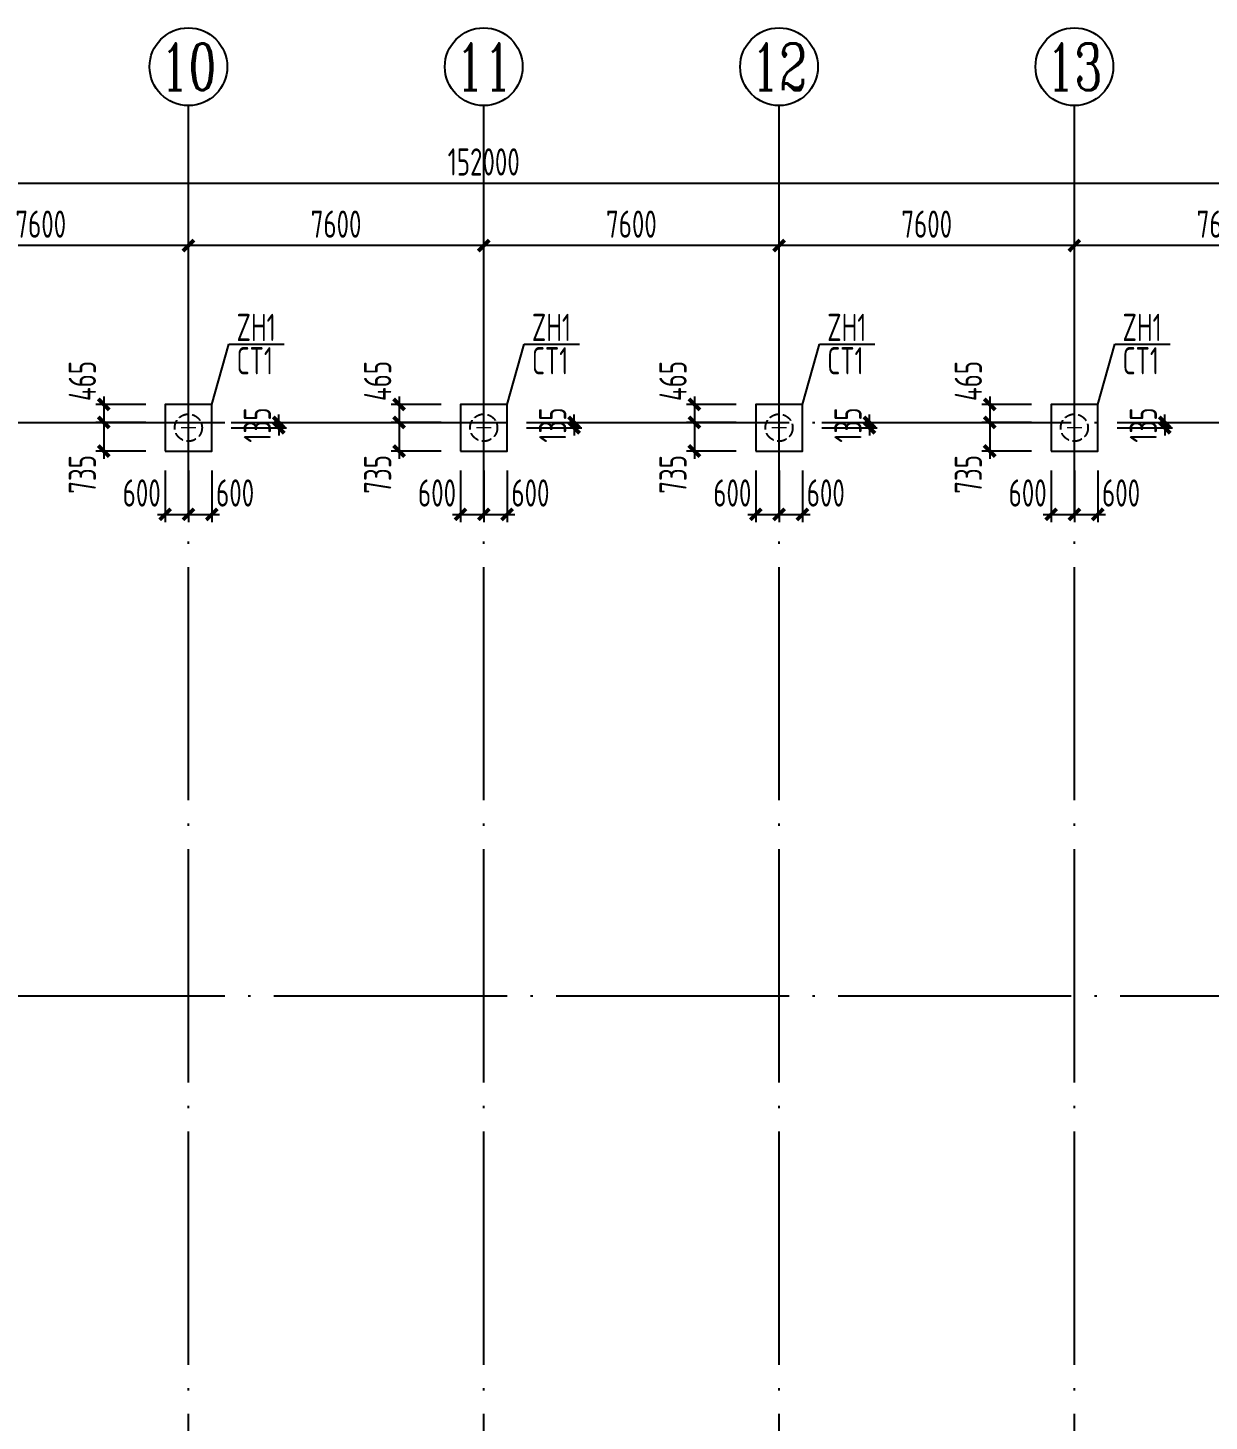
# Model space of a CAD drawing. Extents: x -3102990 to -851544, y -5293060 to -2540151.
# Drawn here: x -2607902 to -2592702, y -2654186 to -2636265 of the extents above; entities that cross this region are included whole.
import ezdxf
from ezdxf.enums import TextEntityAlignment as Align

# ---------------------------------------------------------------- set-up
doc = ezdxf.new("R2010")
doc.units = 0
doc.header["$LTSCALE"] = 1000
doc.header["$PDMODE"] = 1
doc.linetypes.add('DASH', pattern=[0.35, 0.25, -0.1])
doc.linetypes.add('DOTE', pattern=[2.42, 2, -0.2, 0.02, -0.2])
doc.layers.get('0').update_dxf_attribs({"linetype": 'CONTINUOUS'})
doc.layers.get('Defpoints').update_dxf_attribs({"linetype": 'CONTINUOUS'})
for name, color, linetype in [('AXIS', 253, 'DOTE'), ('COLU', 7, 'CONTINUOUS'), ('DIM', 3, 'CONTINUOUS'), ('NUM', 7, 'CONTINUOUS'), ('REIN', 1, 'CONTINUOUS'), ('TEXT', 7, 'CONTINUOUS'), ('桩基础', 7, 'CONTINUOUS')]:
    doc.layers.add(name, color=color, linetype=linetype)
doc.styles.add('TSSD_Axis', font='Complex.shx', dxfattribs={"width": 0.7, "bigfont": 'hztxt.shx'})
doc.styles.add('TSSD_Dimension', font='tssdeng.shx', dxfattribs={"width": 0.7, "bigfont": 'Hztxt.shx'})
doc.styles.add('TSSD_Rein', font='Tssdeng.shx', dxfattribs={"width": 0.75, "bigfont": 'hztxt.shx'})
doc.dimstyles.new('TSSD_200_100', dxfattribs={"dimtxt": 350, "dimasz": 100, "dimexe": 100, "dimexo": 250, "dimgap": 100, "dimtad": 1, "dimdec": 0, "dimlfac": 2, "dimzin": 0, "dimdsep": 46, "dimtxsty": 'TSSD_Dimension', "dimblk": 'ARCHTICK', "dimcen": 0, "dimdle": 100, "dimclrt": 7, "dimadec": 0, "dimazin": 0, "dimtfac": 1, "dimtdec": 0, "dimtix": 1, "dimtmove": 2, "dimatfit": 3, "dimfxl": 1, "dimtolj": 1, "dimtzin": 0, "dimarcsym": 0})

# ---------------------------------------------------------------- blocks, each defined once
blk = doc.blocks.new('ts_axno')
at = {"color": 0, "linetype": 'ByBlock', "lineweight": -2}
blk.add_circle((0, 0), 0.5, dxfattribs=at)
at = {"color": 0, "linetype": 'ByBlock', "lineweight": -2, "style": 'TSSD_Axis', "width": 0.7}
blk.add_attdef('A', text='', height=0.6, dxfattribs=at).set_placement((0, 0), align=Align.MIDDLE_CENTER)
blk = doc.blocks.new('_ArchTick')
at = {"color": 0, "const_width": 0.5}
blk.add_lwpolyline([(-0.71, -0.71), (0.71, 0.71)], dxfattribs=at)
blk = doc.blocks.new('*D1856')
at = {"layer": 'Defpoints', "color": 0, "ltscale": 1.5}
for p in [(-2594436, -2639065), (-2594436, -2640340), (-2590636, -2640340)]:
    blk.add_point(p, dxfattribs=at)
at = {"layer": 'DIM', "color": 0, "lineweight": -2, "ltscale": 1.5}
for p, q in [((-2590536, -2639065), (-2594536, -2639065)), ((-2594436, -2640090), (-2594436, -2638965)), ((-2590636, -2640090), (-2590636, -2638965))]:
    blk.add_line(p, q, dxfattribs=at)
at = {"layer": 'DIM', "color": 0, "lineweight": -2, "ltscale": 1.5, "xscale": 100, "yscale": 100, "zscale": 100, "rotation": 180}
blk.add_blockref('_ArchTick', (-2594436, -2639065), dxfattribs=at)
at = {"layer": 'DIM', "color": 0, "lineweight": -2, "ltscale": 1.5, "xscale": 100, "yscale": 100, "zscale": 100}
blk.add_blockref('_ArchTick', (-2590636, -2639065), dxfattribs=at)
at = {"layer": 'DIM', "color": 7, "ltscale": 1.5, "insert": (-2592536, -2638790), "char_height": 350, "attachment_point": 5, "style": 'TSSD_Dimension'}
blk.add_mtext('\\A1;7600', dxfattribs=at)
blk = doc.blocks.new('*D1857')
at = {"layer": 'Defpoints', "color": 0, "ltscale": 1.5}
for p in [(-2598236, -2639065), (-2598236, -2640340), (-2594436, -2640340)]:
    blk.add_point(p, dxfattribs=at)
at = {"layer": 'DIM', "color": 0, "lineweight": -2, "ltscale": 1.5}
for p, q in [((-2594336, -2639065), (-2598336, -2639065)), ((-2598236, -2640090), (-2598236, -2638965)), ((-2594436, -2640090), (-2594436, -2638965))]:
    blk.add_line(p, q, dxfattribs=at)
at = {"layer": 'DIM', "color": 0, "lineweight": -2, "ltscale": 1.5, "xscale": 100, "yscale": 100, "zscale": 100, "rotation": 180}
blk.add_blockref('_ArchTick', (-2598236, -2639065), dxfattribs=at)
at = {"layer": 'DIM', "color": 0, "lineweight": -2, "ltscale": 1.5, "xscale": 100, "yscale": 100, "zscale": 100}
blk.add_blockref('_ArchTick', (-2594436, -2639065), dxfattribs=at)
at = {"layer": 'DIM', "color": 7, "ltscale": 1.5, "insert": (-2596336, -2638790), "char_height": 350, "attachment_point": 5, "style": 'TSSD_Dimension'}
blk.add_mtext('\\A1;7600', dxfattribs=at)
blk = doc.blocks.new('*D1858')
at = {"layer": 'Defpoints', "color": 0, "ltscale": 1.5}
for p in [(-2602036, -2639065), (-2602036, -2640340), (-2598236, -2640340)]:
    blk.add_point(p, dxfattribs=at)
at = {"layer": 'DIM', "color": 0, "lineweight": -2, "ltscale": 1.5}
for p, q in [((-2598136, -2639065), (-2602136, -2639065)), ((-2602036, -2640090), (-2602036, -2638965)), ((-2598236, -2640090), (-2598236, -2638965))]:
    blk.add_line(p, q, dxfattribs=at)
at = {"layer": 'DIM', "color": 0, "lineweight": -2, "ltscale": 1.5, "xscale": 100, "yscale": 100, "zscale": 100, "rotation": 180}
blk.add_blockref('_ArchTick', (-2602036, -2639065), dxfattribs=at)
at = {"layer": 'DIM', "color": 0, "lineweight": -2, "ltscale": 1.5, "xscale": 100, "yscale": 100, "zscale": 100}
blk.add_blockref('_ArchTick', (-2598236, -2639065), dxfattribs=at)
at = {"layer": 'DIM', "color": 7, "ltscale": 1.5, "insert": (-2600136, -2638790), "char_height": 350, "attachment_point": 5, "style": 'TSSD_Dimension'}
blk.add_mtext('\\A1;7600', dxfattribs=at)
blk = doc.blocks.new('*D1859')
at = {"layer": 'Defpoints', "color": 0, "ltscale": 1.5}
for p in [(-2605836, -2639065), (-2605836, -2640340), (-2602036, -2640340)]:
    blk.add_point(p, dxfattribs=at)
at = {"layer": 'DIM', "color": 0, "lineweight": -2, "ltscale": 1.5}
for p, q in [((-2601936, -2639065), (-2605936, -2639065)), ((-2605836, -2640090), (-2605836, -2638965)), ((-2602036, -2640090), (-2602036, -2638965))]:
    blk.add_line(p, q, dxfattribs=at)
at = {"layer": 'DIM', "color": 0, "lineweight": -2, "ltscale": 1.5, "xscale": 100, "yscale": 100, "zscale": 100, "rotation": 180}
blk.add_blockref('_ArchTick', (-2605836, -2639065), dxfattribs=at)
at = {"layer": 'DIM', "color": 0, "lineweight": -2, "ltscale": 1.5, "xscale": 100, "yscale": 100, "zscale": 100}
blk.add_blockref('_ArchTick', (-2602036, -2639065), dxfattribs=at)
at = {"layer": 'DIM', "color": 7, "ltscale": 1.5, "insert": (-2603936, -2638790), "char_height": 350, "attachment_point": 5, "style": 'TSSD_Dimension'}
blk.add_mtext('\\A1;7600', dxfattribs=at)
blk = doc.blocks.new('*D1860')
at = {"layer": 'Defpoints', "color": 0, "ltscale": 1.5}
for p in [(-2609636, -2639065), (-2609636, -2640340), (-2605836, -2640340)]:
    blk.add_point(p, dxfattribs=at)
at = {"layer": 'DIM', "color": 0, "lineweight": -2, "ltscale": 1.5}
for p, q in [((-2605736, -2639065), (-2609736, -2639065)), ((-2609636, -2640090), (-2609636, -2638965)), ((-2605836, -2640090), (-2605836, -2638965))]:
    blk.add_line(p, q, dxfattribs=at)
at = {"layer": 'DIM', "color": 0, "lineweight": -2, "ltscale": 1.5, "xscale": 100, "yscale": 100, "zscale": 100, "rotation": 180}
blk.add_blockref('_ArchTick', (-2609636, -2639065), dxfattribs=at)
at = {"layer": 'DIM', "color": 0, "lineweight": -2, "ltscale": 1.5, "xscale": 100, "yscale": 100, "zscale": 100}
blk.add_blockref('_ArchTick', (-2605836, -2639065), dxfattribs=at)
at = {"layer": 'DIM', "color": 7, "ltscale": 1.5, "insert": (-2607736, -2638790), "char_height": 350, "attachment_point": 5, "style": 'TSSD_Dimension'}
blk.add_mtext('\\A1;7600', dxfattribs=at)
blk = doc.blocks.new('*D1869')
at = {"layer": 'Defpoints', "color": 0, "ltscale": 1.5}
for p in [(-2564036, -2638265), (-2640036, -2640340), (-2564036, -2640340)]:
    blk.add_point(p, dxfattribs=at)
at = {"layer": 'DIM', "color": 0, "lineweight": -2, "ltscale": 1.5}
for p, q in [((-2640036, -2640090), (-2640036, -2638165)), ((-2564036, -2640090), (-2564036, -2638165)), ((-2640136, -2638265), (-2563936, -2638265))]:
    blk.add_line(p, q, dxfattribs=at)
at = {"layer": 'DIM', "color": 0, "lineweight": -2, "ltscale": 1.5, "xscale": 100, "yscale": 100, "zscale": 100, "rotation": 180}
blk.add_blockref('_ArchTick', (-2640036, -2638265), dxfattribs=at)
at = {"layer": 'DIM', "color": 0, "lineweight": -2, "ltscale": 1.5, "xscale": 100, "yscale": 100, "zscale": 100}
blk.add_blockref('_ArchTick', (-2564036, -2638265), dxfattribs=at)
at = {"layer": 'DIM', "color": 7, "ltscale": 1.5, "insert": (-2602036, -2637990), "char_height": 350, "attachment_point": 5, "style": 'TSSD_Dimension'}
blk.add_mtext('\\A1;152000', dxfattribs=at)
blk = doc.blocks.new('A$C4DB71547')
at = {"layer": 'REIN', "color": 4, "const_width": 20}
for points in [[(-75, 10), (117, 10)], [(21, 106), (21, -86)]]:
    blk.add_lwpolyline(points, dxfattribs=at)
blk = doc.blocks.new('*D1995')
at = {"layer": 'Defpoints', "color": 0, "ltscale": 1.5}
for p in [(-2606136, -2641708), (-2605836, -2641708), (-2605836, -2642523)]:
    blk.add_point(p, dxfattribs=at)
at = {"layer": 'DIM', "color": 0, "lineweight": -2, "ltscale": 1.5}
for p, q in [((-2606136, -2641958), (-2606136, -2642623)), ((-2605836, -2641958), (-2605836, -2642623)), ((-2606236, -2642523), (-2605736, -2642523))]:
    blk.add_line(p, q, dxfattribs=at)
at = {"layer": 'DIM', "color": 0, "lineweight": -2, "ltscale": 1.5, "xscale": 100, "yscale": 100, "zscale": 100, "rotation": 180}
blk.add_blockref('_ArchTick', (-2606136, -2642523), dxfattribs=at)
at = {"layer": 'DIM', "color": 0, "lineweight": -2, "ltscale": 1.5, "xscale": 100, "yscale": 100, "zscale": 100}
blk.add_blockref('_ArchTick', (-2605836, -2642523), dxfattribs=at)
at = {"layer": 'DIM', "color": 7, "ltscale": 1.5, "insert": (-2606437, -2642248), "char_height": 350, "attachment_point": 5, "style": 'TSSD_Dimension'}
blk.add_mtext('\\A1;600', dxfattribs=at)
blk = doc.blocks.new('*D1996')
at = {"layer": 'Defpoints', "color": 0, "ltscale": 1.5}
for p in [(-2605836, -2641708), (-2605536, -2641708), (-2605536, -2642523)]:
    blk.add_point(p, dxfattribs=at)
at = {"layer": 'DIM', "color": 0, "lineweight": -2, "ltscale": 1.5}
for p, q in [((-2605836, -2641958), (-2605836, -2642623)), ((-2605536, -2641958), (-2605536, -2642623)), ((-2605936, -2642523), (-2605436, -2642523))]:
    blk.add_line(p, q, dxfattribs=at)
at = {"layer": 'DIM', "color": 0, "lineweight": -2, "ltscale": 1.5, "xscale": 100, "yscale": 100, "zscale": 100, "rotation": 180}
blk.add_blockref('_ArchTick', (-2605836, -2642523), dxfattribs=at)
at = {"layer": 'DIM', "color": 0, "lineweight": -2, "ltscale": 1.5, "xscale": 100, "yscale": 100, "zscale": 100}
blk.add_blockref('_ArchTick', (-2605536, -2642523), dxfattribs=at)
at = {"layer": 'DIM', "color": 7, "ltscale": 1.5, "insert": (-2605235, -2642248), "char_height": 350, "attachment_point": 5, "style": 'TSSD_Dimension'}
blk.add_mtext('\\A1;600', dxfattribs=at)
blk = doc.blocks.new('*D1997')
at = {"layer": 'Defpoints', "color": 0, "ltscale": 1.5}
for p in [(-2606136, -2641108), (-2606926, -2641340), (-2606136, -2641340)]:
    blk.add_point(p, dxfattribs=at)
at = {"layer": 'DIM', "color": 0, "lineweight": -2, "ltscale": 1.5}
for p, q in [((-2606926, -2641008), (-2606926, -2641440)), ((-2606386, -2641108), (-2607026, -2641108)), ((-2606386, -2641340), (-2607026, -2641340))]:
    blk.add_line(p, q, dxfattribs=at)
at = {"layer": 'DIM', "color": 0, "lineweight": -2, "ltscale": 1.5, "xscale": 100, "yscale": 100, "zscale": 100}
for p, rotation in [((-2606926, -2641108), 90), ((-2606926, -2641340), 270)]:
    blk.add_blockref('_ArchTick', p, dxfattribs=dict(at, rotation=rotation))
at = {"layer": 'DIM', "color": 7, "ltscale": 1.5, "insert": (-2607201, -2640807), "char_height": 350, "attachment_point": 5, "rotation": 90, "style": 'TSSD_Dimension'}
blk.add_mtext('\\A1;465', dxfattribs=at)
blk = doc.blocks.new('*D1998')
at = {"layer": 'Defpoints', "color": 0, "ltscale": 1.5}
for p in [(-2606136, -2641340), (-2606926, -2641708), (-2606136, -2641708)]:
    blk.add_point(p, dxfattribs=at)
at = {"layer": 'DIM', "color": 0, "lineweight": -2, "ltscale": 1.5}
for p, q in [((-2606926, -2641240), (-2606926, -2641808)), ((-2606386, -2641340), (-2607026, -2641340)), ((-2606386, -2641708), (-2607026, -2641708))]:
    blk.add_line(p, q, dxfattribs=at)
at = {"layer": 'DIM', "color": 0, "lineweight": -2, "ltscale": 1.5, "xscale": 100, "yscale": 100, "zscale": 100}
for p, rotation in [((-2606926, -2641340), 90), ((-2606926, -2641708), 270)]:
    blk.add_blockref('_ArchTick', p, dxfattribs=dict(at, rotation=rotation))
at = {"layer": 'DIM', "color": 7, "ltscale": 1.5, "insert": (-2607201, -2642009), "char_height": 350, "attachment_point": 5, "rotation": 90, "style": 'TSSD_Dimension'}
blk.add_mtext('\\A1;735', dxfattribs=at)
blk = doc.blocks.new('*D1999')
at = {"layer": 'Defpoints', "color": 0, "ltscale": 1.5}
for p in [(-2605536, -2641340), (-2605536, -2641408), (-2604674, -2641408)]:
    blk.add_point(p, dxfattribs=at)
at = {"layer": 'DIM', "color": 0, "lineweight": -2, "ltscale": 1.5}
for p, q in [((-2604674, -2641340), (-2604674, -2641240)), ((-2605286, -2641340), (-2604574, -2641340)), ((-2605286, -2641408), (-2604574, -2641408)), ((-2604674, -2641340), (-2604674, -2641408)), ((-2604674, -2641408), (-2604674, -2641508))]:
    blk.add_line(p, q, dxfattribs=at)
at = {"layer": 'DIM', "color": 0, "lineweight": -2, "ltscale": 1.5, "xscale": 100, "yscale": 100, "zscale": 100}
for p, rotation in [((-2604674, -2641340), 270), ((-2604674, -2641408), 90)]:
    blk.add_blockref('_ArchTick', p, dxfattribs=dict(at, rotation=rotation))
at = {"layer": 'DIM', "color": 7, "ltscale": 1.5, "insert": (-2604949, -2641374), "char_height": 350, "attachment_point": 5, "rotation": 90, "style": 'TSSD_Dimension'}
blk.add_mtext('\\A1;135', dxfattribs=at)
blk = doc.blocks.new('*D2005')
at = {"layer": 'Defpoints', "color": 0, "ltscale": 1.5}
for p in [(-2602336, -2641708), (-2602036, -2641708), (-2602036, -2642523)]:
    blk.add_point(p, dxfattribs=at)
at = {"layer": 'DIM', "color": 0, "lineweight": -2, "ltscale": 1.5}
for p, q in [((-2602336, -2641958), (-2602336, -2642623)), ((-2602036, -2641958), (-2602036, -2642623)), ((-2602436, -2642523), (-2601936, -2642523))]:
    blk.add_line(p, q, dxfattribs=at)
at = {"layer": 'DIM', "color": 0, "lineweight": -2, "ltscale": 1.5, "xscale": 100, "yscale": 100, "zscale": 100, "rotation": 180}
blk.add_blockref('_ArchTick', (-2602336, -2642523), dxfattribs=at)
at = {"layer": 'DIM', "color": 0, "lineweight": -2, "ltscale": 1.5, "xscale": 100, "yscale": 100, "zscale": 100}
blk.add_blockref('_ArchTick', (-2602036, -2642523), dxfattribs=at)
at = {"layer": 'DIM', "color": 7, "ltscale": 1.5, "insert": (-2602637, -2642248), "char_height": 350, "attachment_point": 5, "style": 'TSSD_Dimension'}
blk.add_mtext('\\A1;600', dxfattribs=at)
blk = doc.blocks.new('*D2006')
at = {"layer": 'Defpoints', "color": 0, "ltscale": 1.5}
for p in [(-2602036, -2641708), (-2601736, -2641708), (-2601736, -2642523)]:
    blk.add_point(p, dxfattribs=at)
at = {"layer": 'DIM', "color": 0, "lineweight": -2, "ltscale": 1.5}
for p, q in [((-2602036, -2641958), (-2602036, -2642623)), ((-2601736, -2641958), (-2601736, -2642623)), ((-2602136, -2642523), (-2601636, -2642523))]:
    blk.add_line(p, q, dxfattribs=at)
at = {"layer": 'DIM', "color": 0, "lineweight": -2, "ltscale": 1.5, "xscale": 100, "yscale": 100, "zscale": 100, "rotation": 180}
blk.add_blockref('_ArchTick', (-2602036, -2642523), dxfattribs=at)
at = {"layer": 'DIM', "color": 0, "lineweight": -2, "ltscale": 1.5, "xscale": 100, "yscale": 100, "zscale": 100}
blk.add_blockref('_ArchTick', (-2601736, -2642523), dxfattribs=at)
at = {"layer": 'DIM', "color": 7, "ltscale": 1.5, "insert": (-2601435, -2642248), "char_height": 350, "attachment_point": 5, "style": 'TSSD_Dimension'}
blk.add_mtext('\\A1;600', dxfattribs=at)
blk = doc.blocks.new('*D2007')
at = {"layer": 'Defpoints', "color": 0, "ltscale": 1.5}
for p in [(-2602336, -2641108), (-2603126, -2641340), (-2602336, -2641340)]:
    blk.add_point(p, dxfattribs=at)
at = {"layer": 'DIM', "color": 0, "lineweight": -2, "ltscale": 1.5}
for p, q in [((-2603126, -2641008), (-2603126, -2641440)), ((-2602586, -2641108), (-2603226, -2641108)), ((-2602586, -2641340), (-2603226, -2641340))]:
    blk.add_line(p, q, dxfattribs=at)
at = {"layer": 'DIM', "color": 0, "lineweight": -2, "ltscale": 1.5, "xscale": 100, "yscale": 100, "zscale": 100}
for p, rotation in [((-2603126, -2641108), 90), ((-2603126, -2641340), 270)]:
    blk.add_blockref('_ArchTick', p, dxfattribs=dict(at, rotation=rotation))
at = {"layer": 'DIM', "color": 7, "ltscale": 1.5, "insert": (-2603401, -2640807), "char_height": 350, "attachment_point": 5, "rotation": 90, "style": 'TSSD_Dimension'}
blk.add_mtext('\\A1;465', dxfattribs=at)
blk = doc.blocks.new('*D2008')
at = {"layer": 'Defpoints', "color": 0, "ltscale": 1.5}
for p in [(-2602336, -2641340), (-2603126, -2641708), (-2602336, -2641708)]:
    blk.add_point(p, dxfattribs=at)
at = {"layer": 'DIM', "color": 0, "lineweight": -2, "ltscale": 1.5}
for p, q in [((-2603126, -2641240), (-2603126, -2641808)), ((-2602586, -2641340), (-2603226, -2641340)), ((-2602586, -2641708), (-2603226, -2641708))]:
    blk.add_line(p, q, dxfattribs=at)
at = {"layer": 'DIM', "color": 0, "lineweight": -2, "ltscale": 1.5, "xscale": 100, "yscale": 100, "zscale": 100}
for p, rotation in [((-2603126, -2641340), 90), ((-2603126, -2641708), 270)]:
    blk.add_blockref('_ArchTick', p, dxfattribs=dict(at, rotation=rotation))
at = {"layer": 'DIM', "color": 7, "ltscale": 1.5, "insert": (-2603401, -2642009), "char_height": 350, "attachment_point": 5, "rotation": 90, "style": 'TSSD_Dimension'}
blk.add_mtext('\\A1;735', dxfattribs=at)
blk = doc.blocks.new('*D2009')
at = {"layer": 'Defpoints', "color": 0, "ltscale": 1.5}
for p in [(-2601736, -2641340), (-2601736, -2641408), (-2600874, -2641408)]:
    blk.add_point(p, dxfattribs=at)
at = {"layer": 'DIM', "color": 0, "lineweight": -2, "ltscale": 1.5}
for p, q in [((-2600874, -2641340), (-2600874, -2641240)), ((-2601486, -2641340), (-2600774, -2641340)), ((-2601486, -2641408), (-2600774, -2641408)), ((-2600874, -2641340), (-2600874, -2641408)), ((-2600874, -2641408), (-2600874, -2641508))]:
    blk.add_line(p, q, dxfattribs=at)
at = {"layer": 'DIM', "color": 0, "lineweight": -2, "ltscale": 1.5, "xscale": 100, "yscale": 100, "zscale": 100}
for p, rotation in [((-2600874, -2641340), 270), ((-2600874, -2641408), 90)]:
    blk.add_blockref('_ArchTick', p, dxfattribs=dict(at, rotation=rotation))
at = {"layer": 'DIM', "color": 7, "ltscale": 1.5, "insert": (-2601149, -2641374), "char_height": 350, "attachment_point": 5, "rotation": 90, "style": 'TSSD_Dimension'}
blk.add_mtext('\\A1;135', dxfattribs=at)
blk = doc.blocks.new('*D2015')
at = {"layer": 'Defpoints', "color": 0, "ltscale": 1.5}
for p in [(-2598536, -2641708), (-2598236, -2641708), (-2598236, -2642523)]:
    blk.add_point(p, dxfattribs=at)
at = {"layer": 'DIM', "color": 0, "lineweight": -2, "ltscale": 1.5}
for p, q in [((-2598536, -2641958), (-2598536, -2642623)), ((-2598236, -2641958), (-2598236, -2642623)), ((-2598636, -2642523), (-2598136, -2642523))]:
    blk.add_line(p, q, dxfattribs=at)
at = {"layer": 'DIM', "color": 0, "lineweight": -2, "ltscale": 1.5, "xscale": 100, "yscale": 100, "zscale": 100, "rotation": 180}
blk.add_blockref('_ArchTick', (-2598536, -2642523), dxfattribs=at)
at = {"layer": 'DIM', "color": 0, "lineweight": -2, "ltscale": 1.5, "xscale": 100, "yscale": 100, "zscale": 100}
blk.add_blockref('_ArchTick', (-2598236, -2642523), dxfattribs=at)
at = {"layer": 'DIM', "color": 7, "ltscale": 1.5, "insert": (-2598837, -2642248), "char_height": 350, "attachment_point": 5, "style": 'TSSD_Dimension'}
blk.add_mtext('\\A1;600', dxfattribs=at)
blk = doc.blocks.new('*D2016')
at = {"layer": 'Defpoints', "color": 0, "ltscale": 1.5}
for p in [(-2598236, -2641708), (-2597936, -2641708), (-2597936, -2642523)]:
    blk.add_point(p, dxfattribs=at)
at = {"layer": 'DIM', "color": 0, "lineweight": -2, "ltscale": 1.5}
for p, q in [((-2598236, -2641958), (-2598236, -2642623)), ((-2597936, -2641958), (-2597936, -2642623)), ((-2598336, -2642523), (-2597836, -2642523))]:
    blk.add_line(p, q, dxfattribs=at)
at = {"layer": 'DIM', "color": 0, "lineweight": -2, "ltscale": 1.5, "xscale": 100, "yscale": 100, "zscale": 100, "rotation": 180}
blk.add_blockref('_ArchTick', (-2598236, -2642523), dxfattribs=at)
at = {"layer": 'DIM', "color": 0, "lineweight": -2, "ltscale": 1.5, "xscale": 100, "yscale": 100, "zscale": 100}
blk.add_blockref('_ArchTick', (-2597936, -2642523), dxfattribs=at)
at = {"layer": 'DIM', "color": 7, "ltscale": 1.5, "insert": (-2597635, -2642248), "char_height": 350, "attachment_point": 5, "style": 'TSSD_Dimension'}
blk.add_mtext('\\A1;600', dxfattribs=at)
blk = doc.blocks.new('*D2017')
at = {"layer": 'Defpoints', "color": 0, "ltscale": 1.5}
for p in [(-2598536, -2641108), (-2599326, -2641340), (-2598536, -2641340)]:
    blk.add_point(p, dxfattribs=at)
at = {"layer": 'DIM', "color": 0, "lineweight": -2, "ltscale": 1.5}
for p, q in [((-2599326, -2641008), (-2599326, -2641440)), ((-2598786, -2641108), (-2599426, -2641108)), ((-2598786, -2641340), (-2599426, -2641340))]:
    blk.add_line(p, q, dxfattribs=at)
at = {"layer": 'DIM', "color": 0, "lineweight": -2, "ltscale": 1.5, "xscale": 100, "yscale": 100, "zscale": 100}
for p, rotation in [((-2599326, -2641108), 90), ((-2599326, -2641340), 270)]:
    blk.add_blockref('_ArchTick', p, dxfattribs=dict(at, rotation=rotation))
at = {"layer": 'DIM', "color": 7, "ltscale": 1.5, "insert": (-2599601, -2640807), "char_height": 350, "attachment_point": 5, "rotation": 90, "style": 'TSSD_Dimension'}
blk.add_mtext('\\A1;465', dxfattribs=at)
blk = doc.blocks.new('*D2018')
at = {"layer": 'Defpoints', "color": 0, "ltscale": 1.5}
for p in [(-2598536, -2641340), (-2599326, -2641708), (-2598536, -2641708)]:
    blk.add_point(p, dxfattribs=at)
at = {"layer": 'DIM', "color": 0, "lineweight": -2, "ltscale": 1.5}
for p, q in [((-2599326, -2641240), (-2599326, -2641808)), ((-2598786, -2641340), (-2599426, -2641340)), ((-2598786, -2641708), (-2599426, -2641708))]:
    blk.add_line(p, q, dxfattribs=at)
at = {"layer": 'DIM', "color": 0, "lineweight": -2, "ltscale": 1.5, "xscale": 100, "yscale": 100, "zscale": 100}
for p, rotation in [((-2599326, -2641340), 90), ((-2599326, -2641708), 270)]:
    blk.add_blockref('_ArchTick', p, dxfattribs=dict(at, rotation=rotation))
at = {"layer": 'DIM', "color": 7, "ltscale": 1.5, "insert": (-2599601, -2642009), "char_height": 350, "attachment_point": 5, "rotation": 90, "style": 'TSSD_Dimension'}
blk.add_mtext('\\A1;735', dxfattribs=at)
blk = doc.blocks.new('*D2019')
at = {"layer": 'Defpoints', "color": 0, "ltscale": 1.5}
for p in [(-2597936, -2641340), (-2597936, -2641408), (-2597074, -2641408)]:
    blk.add_point(p, dxfattribs=at)
at = {"layer": 'DIM', "color": 0, "lineweight": -2, "ltscale": 1.5}
for p, q in [((-2597074, -2641340), (-2597074, -2641240)), ((-2597686, -2641340), (-2596974, -2641340)), ((-2597686, -2641408), (-2596974, -2641408)), ((-2597074, -2641340), (-2597074, -2641408)), ((-2597074, -2641408), (-2597074, -2641508))]:
    blk.add_line(p, q, dxfattribs=at)
at = {"layer": 'DIM', "color": 0, "lineweight": -2, "ltscale": 1.5, "xscale": 100, "yscale": 100, "zscale": 100}
for p, rotation in [((-2597074, -2641340), 270), ((-2597074, -2641408), 90)]:
    blk.add_blockref('_ArchTick', p, dxfattribs=dict(at, rotation=rotation))
at = {"layer": 'DIM', "color": 7, "ltscale": 1.5, "insert": (-2597349, -2641374), "char_height": 350, "attachment_point": 5, "rotation": 90, "style": 'TSSD_Dimension'}
blk.add_mtext('\\A1;135', dxfattribs=at)
blk = doc.blocks.new('*D2025')
at = {"layer": 'Defpoints', "color": 0, "ltscale": 1.5}
for p in [(-2594736, -2641708), (-2594436, -2641708), (-2594436, -2642523)]:
    blk.add_point(p, dxfattribs=at)
at = {"layer": 'DIM', "color": 0, "lineweight": -2, "ltscale": 1.5}
for p, q in [((-2594736, -2641958), (-2594736, -2642623)), ((-2594436, -2641958), (-2594436, -2642623)), ((-2594836, -2642523), (-2594336, -2642523))]:
    blk.add_line(p, q, dxfattribs=at)
at = {"layer": 'DIM', "color": 0, "lineweight": -2, "ltscale": 1.5, "xscale": 100, "yscale": 100, "zscale": 100, "rotation": 180}
blk.add_blockref('_ArchTick', (-2594736, -2642523), dxfattribs=at)
at = {"layer": 'DIM', "color": 0, "lineweight": -2, "ltscale": 1.5, "xscale": 100, "yscale": 100, "zscale": 100}
blk.add_blockref('_ArchTick', (-2594436, -2642523), dxfattribs=at)
at = {"layer": 'DIM', "color": 7, "ltscale": 1.5, "insert": (-2595037, -2642248), "char_height": 350, "attachment_point": 5, "style": 'TSSD_Dimension'}
blk.add_mtext('\\A1;600', dxfattribs=at)
blk = doc.blocks.new('*D2026')
at = {"layer": 'Defpoints', "color": 0, "ltscale": 1.5}
for p in [(-2594436, -2641708), (-2594136, -2641708), (-2594136, -2642523)]:
    blk.add_point(p, dxfattribs=at)
at = {"layer": 'DIM', "color": 0, "lineweight": -2, "ltscale": 1.5}
for p, q in [((-2594436, -2641958), (-2594436, -2642623)), ((-2594136, -2641958), (-2594136, -2642623)), ((-2594536, -2642523), (-2594036, -2642523))]:
    blk.add_line(p, q, dxfattribs=at)
at = {"layer": 'DIM', "color": 0, "lineweight": -2, "ltscale": 1.5, "xscale": 100, "yscale": 100, "zscale": 100, "rotation": 180}
blk.add_blockref('_ArchTick', (-2594436, -2642523), dxfattribs=at)
at = {"layer": 'DIM', "color": 0, "lineweight": -2, "ltscale": 1.5, "xscale": 100, "yscale": 100, "zscale": 100}
blk.add_blockref('_ArchTick', (-2594136, -2642523), dxfattribs=at)
at = {"layer": 'DIM', "color": 7, "ltscale": 1.5, "insert": (-2593835, -2642248), "char_height": 350, "attachment_point": 5, "style": 'TSSD_Dimension'}
blk.add_mtext('\\A1;600', dxfattribs=at)
blk = doc.blocks.new('*D2027')
at = {"layer": 'Defpoints', "color": 0, "ltscale": 1.5}
for p in [(-2594736, -2641108), (-2595526, -2641340), (-2594736, -2641340)]:
    blk.add_point(p, dxfattribs=at)
at = {"layer": 'DIM', "color": 0, "lineweight": -2, "ltscale": 1.5}
for p, q in [((-2595526, -2641008), (-2595526, -2641440)), ((-2594986, -2641108), (-2595626, -2641108)), ((-2594986, -2641340), (-2595626, -2641340))]:
    blk.add_line(p, q, dxfattribs=at)
at = {"layer": 'DIM', "color": 0, "lineweight": -2, "ltscale": 1.5, "xscale": 100, "yscale": 100, "zscale": 100}
for p, rotation in [((-2595526, -2641108), 90), ((-2595526, -2641340), 270)]:
    blk.add_blockref('_ArchTick', p, dxfattribs=dict(at, rotation=rotation))
at = {"layer": 'DIM', "color": 7, "ltscale": 1.5, "insert": (-2595801, -2640807), "char_height": 350, "attachment_point": 5, "rotation": 90, "style": 'TSSD_Dimension'}
blk.add_mtext('\\A1;465', dxfattribs=at)
blk = doc.blocks.new('*D2028')
at = {"layer": 'Defpoints', "color": 0, "ltscale": 1.5}
for p in [(-2594736, -2641340), (-2595526, -2641708), (-2594736, -2641708)]:
    blk.add_point(p, dxfattribs=at)
at = {"layer": 'DIM', "color": 0, "lineweight": -2, "ltscale": 1.5}
for p, q in [((-2595526, -2641240), (-2595526, -2641808)), ((-2594986, -2641340), (-2595626, -2641340)), ((-2594986, -2641708), (-2595626, -2641708))]:
    blk.add_line(p, q, dxfattribs=at)
at = {"layer": 'DIM', "color": 0, "lineweight": -2, "ltscale": 1.5, "xscale": 100, "yscale": 100, "zscale": 100}
for p, rotation in [((-2595526, -2641340), 90), ((-2595526, -2641708), 270)]:
    blk.add_blockref('_ArchTick', p, dxfattribs=dict(at, rotation=rotation))
at = {"layer": 'DIM', "color": 7, "ltscale": 1.5, "insert": (-2595801, -2642009), "char_height": 350, "attachment_point": 5, "rotation": 90, "style": 'TSSD_Dimension'}
blk.add_mtext('\\A1;735', dxfattribs=at)
blk = doc.blocks.new('*D2029')
at = {"layer": 'Defpoints', "color": 0, "ltscale": 1.5}
for p in [(-2594136, -2641340), (-2594136, -2641408), (-2593274, -2641408)]:
    blk.add_point(p, dxfattribs=at)
at = {"layer": 'DIM', "color": 0, "lineweight": -2, "ltscale": 1.5}
for p, q in [((-2593274, -2641340), (-2593274, -2641240)), ((-2593886, -2641340), (-2593174, -2641340)), ((-2593886, -2641408), (-2593174, -2641408)), ((-2593274, -2641340), (-2593274, -2641408)), ((-2593274, -2641408), (-2593274, -2641508))]:
    blk.add_line(p, q, dxfattribs=at)
at = {"layer": 'DIM', "color": 0, "lineweight": -2, "ltscale": 1.5, "xscale": 100, "yscale": 100, "zscale": 100}
for p, rotation in [((-2593274, -2641340), 270), ((-2593274, -2641408), 90)]:
    blk.add_blockref('_ArchTick', p, dxfattribs=dict(at, rotation=rotation))
at = {"layer": 'DIM', "color": 7, "ltscale": 1.5, "insert": (-2593549, -2641374), "char_height": 350, "attachment_point": 5, "rotation": 90, "style": 'TSSD_Dimension'}
blk.add_mtext('\\A1;135', dxfattribs=at)

msp = doc.modelspace()

# ---------------------------------------------------------------- linework, layer by layer
at = {"layer": 'AXIS', "ltscale": 1.5}
for p, q in [((-2605836.23, -2657090.5), (-2605836.23, -2640340.5)), ((-2602036.23, -2657090.5), (-2602036.23, -2640340.5)), ((-2598236.23, -2657090.5), (-2598236.23, -2640340.5)), ((-2594436.23, -2657090.5), (-2594436.23, -2640340.5)), ((-2641036.23, -2641340.5), (-2563036.23, -2641340.5)), ((-2641036.23, -2648715.5), (-2563036.23, -2648715.5))]:
    msp.add_line(p, q, dxfattribs=at)
at = {"layer": 'COLU'}
for points in [[(-2606136.23, -2641708), (-2605536.23, -2641708), (-2605536.23, -2641108), (-2606136.23, -2641108)], [(-2602336.23, -2641708), (-2601736.23, -2641708), (-2601736.23, -2641108), (-2602336.23, -2641108)], [(-2598536.23, -2641708), (-2597936.23, -2641708), (-2597936.23, -2641108), (-2598536.23, -2641108)], [(-2594736.23, -2641708), (-2594136.23, -2641708), (-2594136.23, -2641108), (-2594736.23, -2641108)]]:
    msp.add_lwpolyline(points, close=True, dxfattribs=at)
at = {"layer": 'NUM', "ltscale": 1.5}
for p, q in [((-2605836.23, -2640340.5), (-2605836.23, -2637265.5)), ((-2602036.23, -2640340.5), (-2602036.23, -2637265.5)), ((-2598236.23, -2640340.5), (-2598236.23, -2637265.5)), ((-2594436.23, -2640340.5), (-2594436.23, -2637265.5))]:
    msp.add_line(p, q, dxfattribs=at)
at = {"layer": 'NUM'}
for p, q in [((-2605536.23, -2641108), (-2605314.78, -2640331.73)), ((-2605314.78, -2640331.73), (-2604605.32, -2640331.73)), ((-2601736.23, -2641108), (-2601514.78, -2640331.73)), ((-2601514.78, -2640331.73), (-2600805.32, -2640331.73)), ((-2597936.23, -2641108), (-2597714.78, -2640331.73)), ((-2597714.78, -2640331.73), (-2597005.32, -2640331.73)), ((-2594136.23, -2641108), (-2593914.78, -2640331.73)), ((-2593914.78, -2640331.73), (-2593205.32, -2640331.73))]:
    msp.add_line(p, q, dxfattribs=at)
at = {"layer": '桩基础', "linetype": 'DASH', "ltscale": 0.5}
for centre in [(-2605836.23, -2641408), (-2602036.23, -2641408), (-2598236.23, -2641408), (-2594436.23, -2641408)]:
    msp.add_circle(centre, 175, dxfattribs=at)

# ---------------------------------------------------------------- block references
at = {"layer": 'COLU', "ltscale": 1.5, "xscale": -1, "rotation": 180}
for p in [(-2605857.14, -2641397.65), (-2602057.14, -2641397.65), (-2598257.14, -2641397.65), (-2594457.14, -2641397.65)]:
    msp.add_blockref('A$C4DB71547', p, dxfattribs=at)
at = {"layer": 'NUM'}
ref = msp.add_blockref('ts_axno', (-2605836.23, -2636765.5), dxfattribs=dict(at, xscale=1000, yscale=1000, zscale=1000))
ref.add_attrib('10', '10', dxfattribs={"height": 600, "style": 'TSSD_Axis', "width": 0.7}).set_placement((-2605836.23, -2636765.5), align=Align.MIDDLE_CENTER)
ref = msp.add_blockref('ts_axno', (-2602036.23, -2636765.5), dxfattribs=dict(at, xscale=1000, yscale=1000, zscale=1000))
ref.add_attrib('11', '11', dxfattribs={"height": 600, "style": 'TSSD_Axis', "width": 0.7}).set_placement((-2602036.23, -2636765.5), align=Align.MIDDLE_CENTER)
ref = msp.add_blockref('ts_axno', (-2598236.23, -2636765.5), dxfattribs=dict(at, xscale=1000, yscale=1000, zscale=1000))
ref.add_attrib('12', '12', dxfattribs={"height": 600, "style": 'TSSD_Axis', "width": 0.7}).set_placement((-2598236.23, -2636765.5), align=Align.MIDDLE_CENTER)
ref = msp.add_blockref('ts_axno', (-2594436.23, -2636765.5), dxfattribs=dict(at, xscale=1000, yscale=1000, zscale=1000))
ref.add_attrib('13', '13', dxfattribs={"height": 600, "style": 'TSSD_Axis', "width": 0.7}).set_placement((-2594436.23, -2636765.5), align=Align.MIDDLE_CENTER)

# ---------------------------------------------------------------- texts
at = {"layer": 'TEXT', "lineweight": 5, "style": 'TSSD_Rein', "width": 0.7}
for s, p in [('ZH1', (-2605216.19, -2640293.38)), ('ZH1', (-2601416.19, -2640293.38)), ('ZH1', (-2597616.19, -2640293.38)), ('ZH1', (-2593816.19, -2640293.38)), ('CT1', (-2605216.55, -2640721.92)), ('CT1', (-2601416.55, -2640721.92)), ('CT1', (-2597616.55, -2640721.92)), ('CT1', (-2593816.55, -2640721.92))]:
    msp.add_text(s, height=350, dxfattribs=at).set_placement(p)

# ---------------------------------------------------------------- dimensions: what is measured, and where the dimension line sits
at = {"layer": 'DIM', "ltscale": 1.5}
for base, p1, p2, picture, middle in [((-2564036.23, -2638265.5), (-2640036.23, -2640340.5), (-2564036.23, -2640340.5), '*D1869', (-2602036.23, -2637990.5)), ((-2609636.23, -2639065.5), (-2605836.23, -2640340.5), (-2609636.23, -2640340.5), '*D1860', (-2607736.23, -2638790.5)), ((-2605836.23, -2639065.5), (-2602036.23, -2640340.5), (-2605836.23, -2640340.5), '*D1859', (-2603936.23, -2638790.5)), ((-2602036.23, -2639065.5), (-2598236.23, -2640340.5), (-2602036.23, -2640340.5), '*D1858', (-2600136.23, -2638790.5)), ((-2598236.23, -2639065.5), (-2594436.23, -2640340.5), (-2598236.23, -2640340.5), '*D1857', (-2596336.23, -2638790.5)), ((-2594436.23, -2639065.5), (-2590636.23, -2640340.5), (-2594436.23, -2640340.5), '*D1856', (-2592536.23, -2638790.5))]:
    dim = msp.add_linear_dim(base=base, p1=p1, p2=p2, dimstyle='TSSD_200_100', dxfattribs=at)
    dim.commit()
    dim.dimension.update_dxf_attribs({"geometry": picture, "text_midpoint": middle})
for base, p1, p2, picture, middle in [((-2606925.62, -2641340.5), (-2606136.23, -2641108), (-2606136.23, -2641340.5), '*D1997', (-2607200.62, -2640806.91)), ((-2603125.62, -2641340.5), (-2602336.23, -2641108), (-2602336.23, -2641340.5), '*D2007', (-2603400.62, -2640806.91)), ((-2599325.62, -2641340.5), (-2598536.23, -2641108), (-2598536.23, -2641340.5), '*D2017', (-2599600.62, -2640806.91)), ((-2595525.62, -2641340.5), (-2594736.23, -2641108), (-2594736.23, -2641340.5), '*D2027', (-2595800.62, -2640806.91)), ((-2606925.62, -2641708), (-2606136.23, -2641340.5), (-2606136.23, -2641708), '*D1998', (-2607200.62, -2642009.09)), ((-2603125.62, -2641708), (-2602336.23, -2641340.5), (-2602336.23, -2641708), '*D2008', (-2603400.62, -2642009.09)), ((-2599325.62, -2641708), (-2598536.23, -2641340.5), (-2598536.23, -2641708), '*D2018', (-2599600.62, -2642009.09)), ((-2595525.62, -2641708), (-2594736.23, -2641340.5), (-2594736.23, -2641708), '*D2028', (-2595800.62, -2642009.09))]:
    dim = msp.add_linear_dim(base=base, p1=p1, p2=p2, angle=90, dimstyle='TSSD_200_100', dxfattribs=at)
    dim.commit()
    dim.dimension.update_dxf_attribs({"geometry": picture, "text_midpoint": middle, "dimtype": 160})
for base, p1, p2, picture, middle in [((-2604674, -2641408), (-2605536.23, -2641340.5), (-2605536.23, -2641408), '*D1999', (-2604949, -2641374.25)), ((-2600874, -2641408), (-2601736.23, -2641340.5), (-2601736.23, -2641408), '*D2009', (-2601149, -2641374.25)), ((-2597074, -2641408), (-2597936.23, -2641340.5), (-2597936.23, -2641408), '*D2019', (-2597349, -2641374.25)), ((-2593274, -2641408), (-2594136.23, -2641340.5), (-2594136.23, -2641408), '*D2029', (-2593549, -2641374.25))]:
    dim = msp.add_linear_dim(base=base, p1=p1, p2=p2, angle=90, dimstyle='TSSD_200_100', dxfattribs=at)
    dim.commit()
    dim.dimension.update_dxf_attribs({"geometry": picture, "text_midpoint": middle})
for base, p1, p2, picture, middle in [((-2605836.23, -2642522.97), (-2606136.23, -2641708), (-2605836.23, -2641708), '*D1995', (-2606437.32, -2642247.97)), ((-2605536.23, -2642522.97), (-2605836.23, -2641708), (-2605536.23, -2641708), '*D1996', (-2605235.14, -2642247.97)), ((-2602036.23, -2642522.97), (-2602336.23, -2641708), (-2602036.23, -2641708), '*D2005', (-2602637.32, -2642247.97)), ((-2601736.23, -2642522.97), (-2602036.23, -2641708), (-2601736.23, -2641708), '*D2006', (-2601435.14, -2642247.97)), ((-2598236.23, -2642522.97), (-2598536.23, -2641708), (-2598236.23, -2641708), '*D2015', (-2598837.32, -2642247.97)), ((-2597936.23, -2642522.97), (-2598236.23, -2641708), (-2597936.23, -2641708), '*D2016', (-2597635.14, -2642247.97)), ((-2594436.23, -2642522.97), (-2594736.23, -2641708), (-2594436.23, -2641708), '*D2025', (-2595037.32, -2642247.97)), ((-2594136.23, -2642522.97), (-2594436.23, -2641708), (-2594136.23, -2641708), '*D2026', (-2593835.14, -2642247.97))]:
    dim = msp.add_linear_dim(base=base, p1=p1, p2=p2, dimstyle='TSSD_200_100', dxfattribs=at)
    dim.commit()
    dim.dimension.update_dxf_attribs({"geometry": picture, "text_midpoint": middle, "dimtype": 160})

doc.saveas('drawing.dxf')
